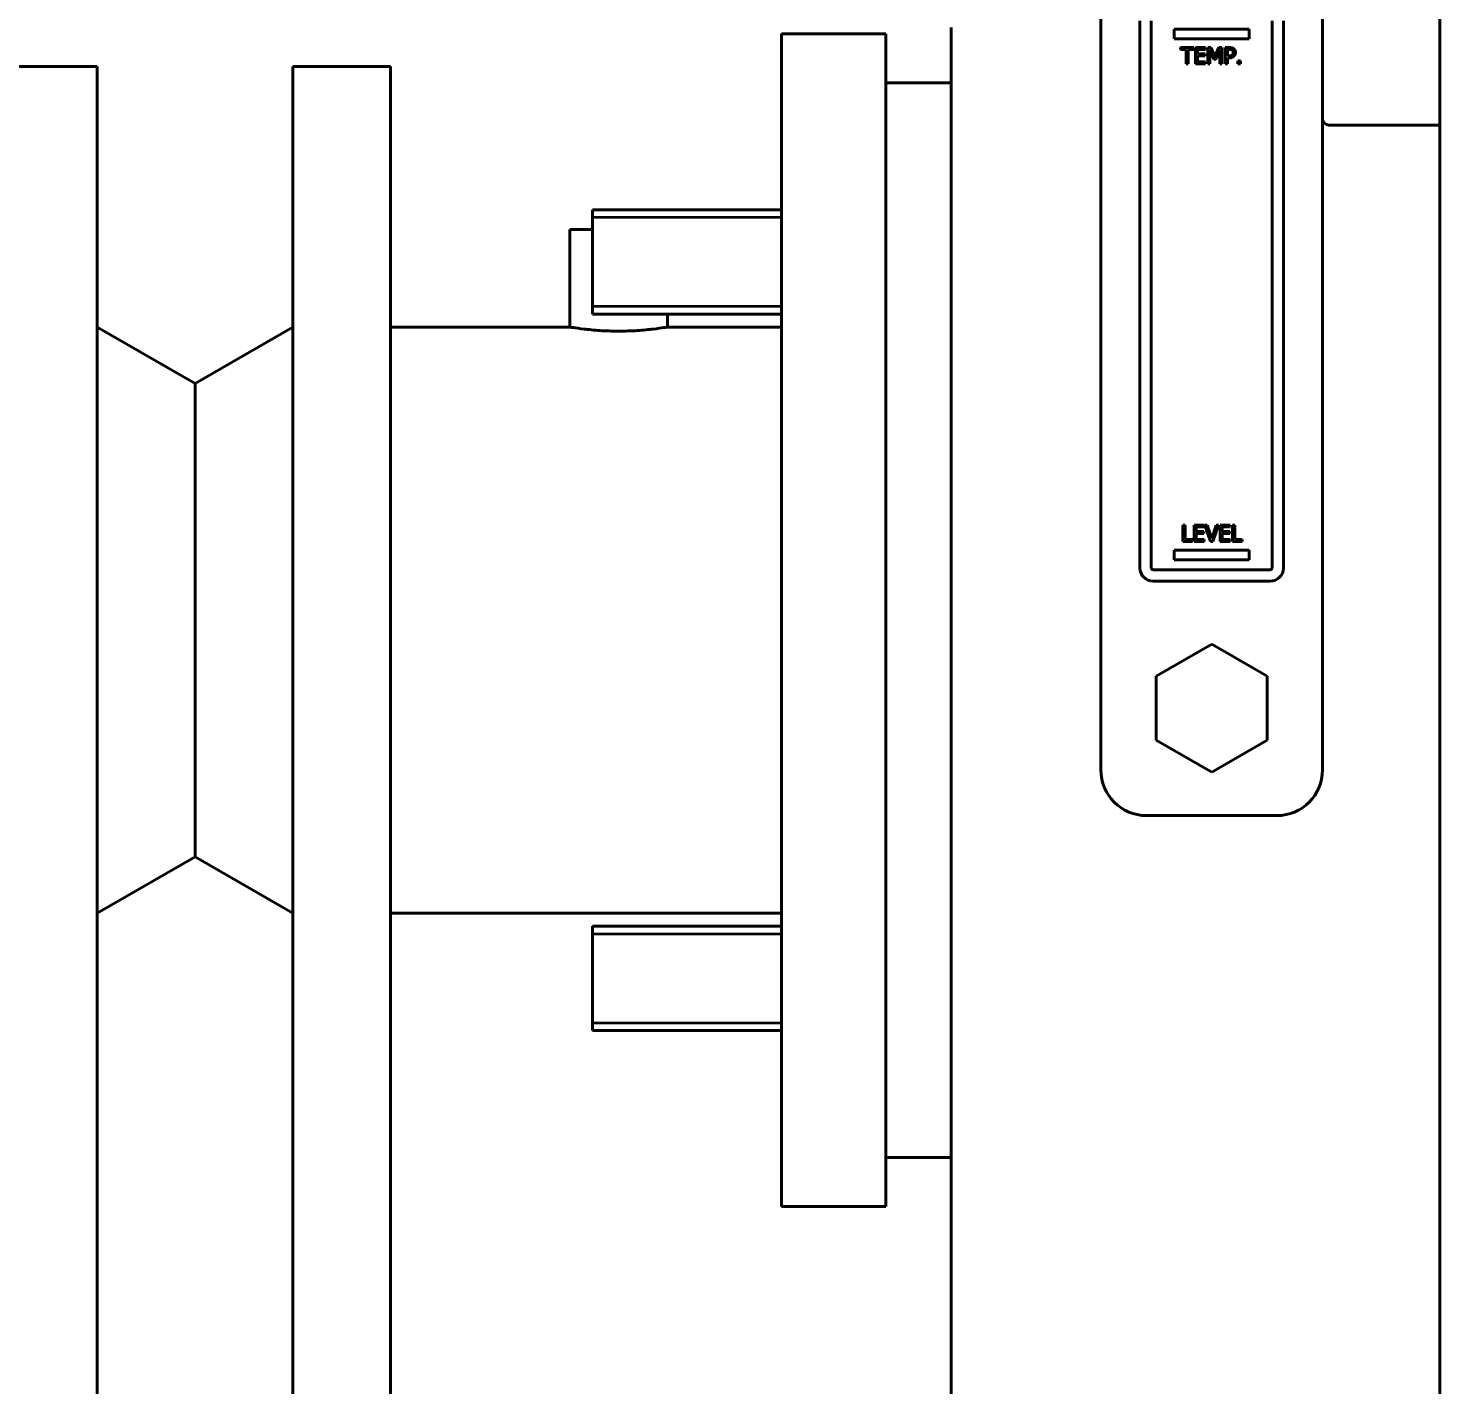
# Model space of a CAD drawing. Header units: millimetres. Extents: x 0 to 5945, y 0 to 4205.
# Drawn here: x 1362.3 to 1578.9, y 1312 to 1520.3 of the extents above; entities that cross this region are included whole.
import ezdxf

# ---------------------------------------------------------------- set-up
doc = ezdxf.new("R2010")
doc.units = ezdxf.units.MM
doc.header["$LTSCALE"] = 5
for name, color, linetype, lineweight in [('가시적인 것(ISO)', 3, 'Continuous', 40), ('가시적인 좁은 것(ISO)', 3, 'Continuous', 35), ('치수(ISO)', 2, 'Continuous', 25)]:
    doc.layers.add(name, color=color, linetype=linetype, lineweight=lineweight)
doc.styles.add('치수 텍스트_PSTEK_POSCO', font='isocp.shx')
doc.dimstyles.new('치수_PSTEK_POSCO', dxfattribs={"dimscale": 5, "dimtxt": 5, "dimasz": 2.5, "dimexe": 2, "dimexo": 2.5, "dimgap": 1, "dimtad": 1, "dimrnd": 1e-08, "dimdsep": 46, "dimtxsty": '치수 텍스트_PSTEK_POSCO', "dimcen": 0.09, "dimdle": 10, "dimclrd": 7, "dimclre": 7, "dimclrt": 2, "dimadec": 1, "dimazin": 2, "dimtfac": 1, "dimtmove": 0, "dimatfit": 3, "dimfxl": 0, "dimtolj": 1, "dimlwd": -1, "dimlwe": -1, "dimarcsym": 0})

# ---------------------------------------------------------------- blocks, each defined once
blk = doc.blocks.new('*D23')
at = {"layer": 'Defpoints', "color": 0}
for p in [(1464.08, 1692.59), (1014.08, 574.39), (1511.38, 574.39)]:
    blk.add_point(p, dxfattribs=at)
at = {"layer": '치수(ISO)', "color": 7}
for p, q in [((1451.58, 1692.59), (1004.08, 1692.59)), ((1014.08, 1680.09), (1014.08, 586.89)), ((1498.88, 574.39), (1004.08, 574.39))]:
    blk.add_line(p, q, dxfattribs=at)
for points in [[(1011.99, 1680.09), (1016.16, 1680.09), (1014.08, 1692.59)], [(1011.99, 586.89), (1016.16, 586.89), (1014.08, 574.39)]]:
    blk.add_solid(points, dxfattribs=at)
at = {"layer": '치수(ISO)', "color": 2, "insert": (996.57, 1096.49), "char_height": 25, "attachment_point": 4, "rotation": 90, "style": '치수 텍스트_PSTEK_POSCO'}
blk.add_mtext('\\A1;1118.2', dxfattribs=at)

msp = doc.modelspace()

# ---------------------------------------------------------------- linework, layer by layer
at = {"layer": '가시적인 것(ISO)'}
for p, q in [((1578.876, 1075.394), (1578.876, 1645.394)), ((1560.876, 1506.394), (1560.876, 1564.394)), ((1526.876, 1552.394), (1526.876, 1406.394)), ((1532.876, 1437.394), (1532.876, 1521.394)), ((1534.609, 1521.394), (1534.609, 1437.394)), ((1553.144, 1437.394), (1553.144, 1521.394)), ((1554.876, 1521.394), (1554.876, 1437.394)), ((1477.876, 1514.394), (1477.876, 1519.394)), ((1493.876, 1519.394), (1477.876, 1519.394)), ((1493.876, 1519.394), (1493.876, 1514.394)), ((1503.876, 1094.394), (1503.876, 1520.394)), ((1538.126, 1520.144), (1538.126, 1518.644)), ((1549.626, 1520.144), (1538.126, 1520.144)), ((1538.126, 1518.644), (1549.626, 1518.644)), ((1549.626, 1518.644), (1549.626, 1520.144)), ((1539.112, 1517.294), (1539.112, 1516.999)), ((1541.122, 1517.294), (1539.112, 1517.294)), ((1539.112, 1516.999), (1539.951, 1516.999)), ((1539.951, 1516.999), (1539.951, 1514.794)), ((1540.283, 1516.999), (1541.122, 1516.999)), ((1540.283, 1514.794), (1540.283, 1516.999)), ((1541.122, 1516.999), (1541.122, 1517.294)), ((1542.939, 1517.294), (1541.375, 1517.294)), ((1541.375, 1517.294), (1541.375, 1514.794)), ((1541.708, 1516.999), (1542.939, 1516.999)), ((1541.708, 1516.314), (1541.708, 1516.999)), ((1542.856, 1516.314), (1541.708, 1516.314)), ((1542.856, 1516.018), (1542.856, 1516.314)), ((1542.939, 1516.999), (1542.939, 1517.294)), ((1543.304, 1517.294), (1543.304, 1514.794)), ((1543.758, 1517.294), (1543.304, 1517.294)), ((1543.614, 1516.948), (1544.26, 1515.483)), ((1543.614, 1514.794), (1543.614, 1516.948)), ((1544.382, 1515.903), (1543.758, 1517.294)), ((1544.986, 1517.294), (1544.382, 1515.903)), ((1544.463, 1515.483), (1545.115, 1516.948)), ((1545.448, 1517.294), (1544.986, 1517.294)), ((1545.115, 1516.948), (1545.115, 1514.794)), ((1545.448, 1514.794), (1545.448, 1517.294)), ((1545.954, 1517.294), (1545.954, 1514.794)), ((1546.582, 1517.294), (1545.954, 1517.294)), ((1546.286, 1516.01), (1546.286, 1517.007)), ((1546.286, 1517.007), (1546.562, 1517.007)), ((1357.876, 1514.394), (1372.876, 1514.394)), ((1372.876, 1508.364), (1372.876, 1514.394)), ((1402.876, 1514.394), (1402.876, 1508.364)), ((1402.876, 1514.394), (1417.876, 1514.394)), ((1417.876, 1508.364), (1417.876, 1514.394)), ((1477.876, 1344.394), (1477.876, 1514.394)), ((1493.876, 1344.394), (1493.876, 1514.394)), ((1539.951, 1514.794), (1540.283, 1514.794)), ((1541.375, 1514.794), (1542.939, 1514.794)), ((1541.708, 1516.018), (1542.856, 1516.018)), ((1541.708, 1515.09), (1541.708, 1516.018)), ((1542.939, 1515.09), (1541.708, 1515.09)), ((1542.939, 1514.794), (1542.939, 1515.09)), ((1543.304, 1514.794), (1543.614, 1514.794)), ((1544.26, 1515.483), (1544.463, 1515.483)), ((1545.115, 1514.794), (1545.448, 1514.794)), ((1545.954, 1514.794), (1546.286, 1514.794)), ((1546.513, 1516.01), (1546.286, 1516.01)), ((1546.286, 1515.726), (1546.568, 1515.726)), ((1546.286, 1514.794), (1546.286, 1515.726)), ((1547.915, 1515.273), (1547.915, 1514.794)), ((1548.316, 1515.273), (1547.915, 1515.273)), ((1547.915, 1514.794), (1548.316, 1514.794)), ((1548.316, 1514.794), (1548.316, 1515.273)), ((1503.876, 1511.894), (1493.876, 1511.894)), ((1372.876, 1508.364), (1372.876, 1472.204)), ((1402.876, 1472.204), (1402.876, 1508.364)), ((1417.876, 1508.364), (1417.876, 1472.204)), ((1560.876, 1406.394), (1560.876, 1506.394)), ((1567.876, 1505.394), (1561.876, 1505.394)), ((1578.876, 1505.394), (1567.876, 1505.394)), ((1448.876, 1476.394), (1448.876, 1492.394)), ((1448.876, 1492.394), (1477.876, 1492.394)), ((1445.376, 1489.394), (1448.876, 1489.394)), ((1445.376, 1489.394), (1445.376, 1474.394)), ((1448.876, 1476.394), (1477.876, 1476.394)), ((1460.376, 1476.394), (1460.376, 1474.394)), ((1387.876, 1465.734), (1372.876, 1474.394)), ((1387.876, 1465.734), (1402.876, 1474.394)), ((1417.876, 1474.394), (1445.376, 1474.394)), ((1460.376, 1474.394), (1477.876, 1474.394)), ((1372.876, 1448.711), (1372.876, 1472.204)), ((1402.876, 1472.204), (1402.876, 1448.711)), ((1417.876, 1448.711), (1417.876, 1472.204)), ((1387.876, 1465.734), (1387.876, 1393.055)), ((1372.876, 1448.711), (1372.876, 1111.894)), ((1402.876, 1111.894), (1402.876, 1448.711)), ((1417.876, 1448.711), (1417.876, 1111.894)), ((1539.465, 1443.994), (1539.465, 1441.494)), ((1539.797, 1443.994), (1539.465, 1443.994)), ((1539.797, 1441.79), (1539.797, 1443.994)), ((1542.739, 1443.994), (1541.175, 1443.994)), ((1541.175, 1443.994), (1541.175, 1441.494)), ((1541.507, 1443.699), (1542.739, 1443.699)), ((1541.507, 1443.014), (1541.507, 1443.699)), ((1542.656, 1443.014), (1541.507, 1443.014)), ((1541.507, 1442.718), (1542.656, 1442.718)), ((1541.507, 1441.79), (1541.507, 1442.718)), ((1542.656, 1442.718), (1542.656, 1443.014)), ((1542.739, 1443.699), (1542.739, 1443.994)), ((1542.836, 1443.994), (1543.697, 1441.494)), ((1543.193, 1443.994), (1542.836, 1443.994)), ((1543.886, 1441.918), (1543.193, 1443.994)), ((1544.578, 1443.994), (1543.886, 1441.918)), ((1544.056, 1441.494), (1544.917, 1443.994)), ((1544.917, 1443.994), (1544.578, 1443.994)), ((1546.72, 1443.994), (1545.156, 1443.994)), ((1545.156, 1443.994), (1545.156, 1441.494)), ((1545.488, 1443.699), (1546.72, 1443.699)), ((1545.488, 1443.014), (1545.488, 1443.699)), ((1546.637, 1443.014), (1545.488, 1443.014)), ((1545.488, 1442.718), (1546.637, 1442.718)), ((1545.488, 1441.79), (1545.488, 1442.718)), ((1546.637, 1442.718), (1546.637, 1443.014)), ((1546.72, 1443.699), (1546.72, 1443.994)), ((1547.085, 1443.994), (1547.085, 1441.494)), ((1547.417, 1443.994), (1547.085, 1443.994)), ((1547.417, 1441.79), (1547.417, 1443.994)), ((1539.465, 1441.494), (1540.914, 1441.494)), ((1540.914, 1441.79), (1539.797, 1441.79)), ((1540.914, 1441.494), (1540.914, 1441.79)), ((1541.175, 1441.494), (1542.739, 1441.494)), ((1542.739, 1441.79), (1541.507, 1441.79)), ((1542.739, 1441.494), (1542.739, 1441.79)), ((1543.697, 1441.494), (1544.056, 1441.494)), ((1545.156, 1441.494), (1546.72, 1441.494)), ((1546.72, 1441.79), (1545.488, 1441.79)), ((1546.72, 1441.494), (1546.72, 1441.79)), ((1547.085, 1441.494), (1548.533, 1441.494)), ((1548.533, 1441.79), (1547.417, 1441.79)), ((1548.533, 1441.494), (1548.533, 1441.79)), ((1538.126, 1440.144), (1538.126, 1438.644)), ((1549.626, 1440.144), (1538.126, 1440.144)), ((1538.126, 1438.644), (1549.626, 1438.644)), ((1549.626, 1438.644), (1549.626, 1440.144)), ((1534.876, 1437.126), (1552.876, 1437.126)), ((1552.876, 1435.394), (1534.876, 1435.394)), ((1543.876, 1425.709), (1535.376, 1420.802)), ((1552.376, 1420.802), (1543.876, 1425.709)), ((1535.376, 1420.802), (1535.376, 1410.987)), ((1552.376, 1410.987), (1552.376, 1420.802)), ((1535.376, 1410.987), (1543.876, 1406.079)), ((1543.876, 1406.079), (1552.376, 1410.987)), ((1533.876, 1399.394), (1553.876, 1399.394)), ((1387.876, 1393.055), (1372.876, 1384.394)), ((1387.876, 1393.055), (1402.876, 1384.394)), ((1417.876, 1384.394), (1477.876, 1384.394)), ((1448.876, 1366.394), (1448.876, 1382.394)), ((1448.876, 1382.394), (1477.876, 1382.394)), ((1448.876, 1366.394), (1477.876, 1366.394)), ((1503.876, 1346.894), (1493.876, 1346.894)), ((1477.876, 1339.394), (1477.876, 1344.394)), ((1493.876, 1344.394), (1493.876, 1339.394)), ((1477.876, 1339.394), (1493.876, 1339.394))]:
    msp.add_line(p, q, dxfattribs=at)
for centre, radius, start, end in [((1561.876, 1506.394), 1, 180, 270), ((1534.876, 1437.394), 2, 180, 270), ((1534.876, 1437.394), 0.268, 180, 270), ((1552.876, 1437.394), 2, 270, 0), ((1552.876, 1437.394), 0.268, 270, 0), ((1533.876, 1406.394), 7, 180, 270), ((1553.876, 1406.394), 7, 270, 0)]:
    msp.add_arc(centre, radius, start, end, dxfattribs=at)
for points in [[(1546.562, 1517.007), (1546.718, 1517.007), (1546.929, 1516.964), (1547.008, 1516.912)], [(1547.236, 1517.138), (1547.117, 1517.222), (1546.805, 1517.294), (1546.582, 1517.294)], [(1547.008, 1516.912), (1547.099, 1516.851), (1547.188, 1516.66), (1547.188, 1516.531)], [(1547.188, 1516.531), (1547.188, 1516.411), (1547.121, 1516.235), (1547.046, 1516.16)], [(1547.534, 1516.541), (1547.534, 1516.749), (1547.376, 1517.043), (1547.236, 1517.138)], [(1547.315, 1515.986), (1547.419, 1516.087), (1547.534, 1516.379), (1547.534, 1516.541)], [(1547.046, 1516.16), (1546.965, 1516.075), (1546.716, 1516.01), (1546.513, 1516.01)], [(1546.568, 1515.726), (1546.835, 1515.726), (1547.186, 1515.858), (1547.315, 1515.986)]]:
    msp.add_open_spline(points, degree=2, dxfattribs=at)
msp.add_open_spline([(1460.376, 1474.394), (1460.301, 1474.381), (1460.188, 1474.362), (1459.422, 1474.244), (1458.845, 1474.16), (1457.515, 1474.002), (1456.673, 1473.918), (1454.825, 1473.798), (1453.82, 1473.765), (1451.933, 1473.765), (1450.928, 1473.798), (1449.08, 1473.918), (1448.238, 1474.002), (1446.908, 1474.16), (1446.331, 1474.244), (1445.565, 1474.362), (1445.452, 1474.381), (1445.376, 1474.394)], degree=3, knots=[1.1323338, 1.1323338, 1.1323338, 1.1323338, 1.4154134, 1.4154134, 1.6984931, 1.6984931, 1.9815803, 1.9815803, 2.2646675, 2.2646675, 2.5477547, 2.5477547, 2.830842, 2.830842, 3.1139216, 3.1139216, 3.3970013, 3.3970013, 3.3970013, 3.3970013], dxfattribs=at)
at = {"layer": '가시적인 좁은 것(ISO)'}
for p, q in [((1477.876, 1491.189), (1448.876, 1491.189)), ((1448.876, 1477.6), (1477.876, 1477.6)), ((1477.876, 1381.189), (1448.876, 1381.189)), ((1448.876, 1367.6), (1477.876, 1367.6))]:
    msp.add_line(p, q, dxfattribs=at)

# ---------------------------------------------------------------- dimensions: what is measured, and where the dimension line sits
at = {"layer": '치수(ISO)', "color": 7}
dim = msp.add_linear_dim(base=(1014.076, 574.394), p1=(1464.076, 1692.594), p2=(1511.376, 574.394), angle=90, dimstyle='치수_PSTEK_POSCO', override={"dimdec": 2, "dimtp": 0, "dimtm": 0, "dimtdec": 2, "dimtofl": 0, "dimatfit": 1}, dxfattribs=at)
dim.commit()
dim.dimension.update_dxf_attribs({"geometry": '*D23', "text_midpoint": (1014.076, 1133.494), "dimtype": 160})

doc.saveas('drawing.dxf')
